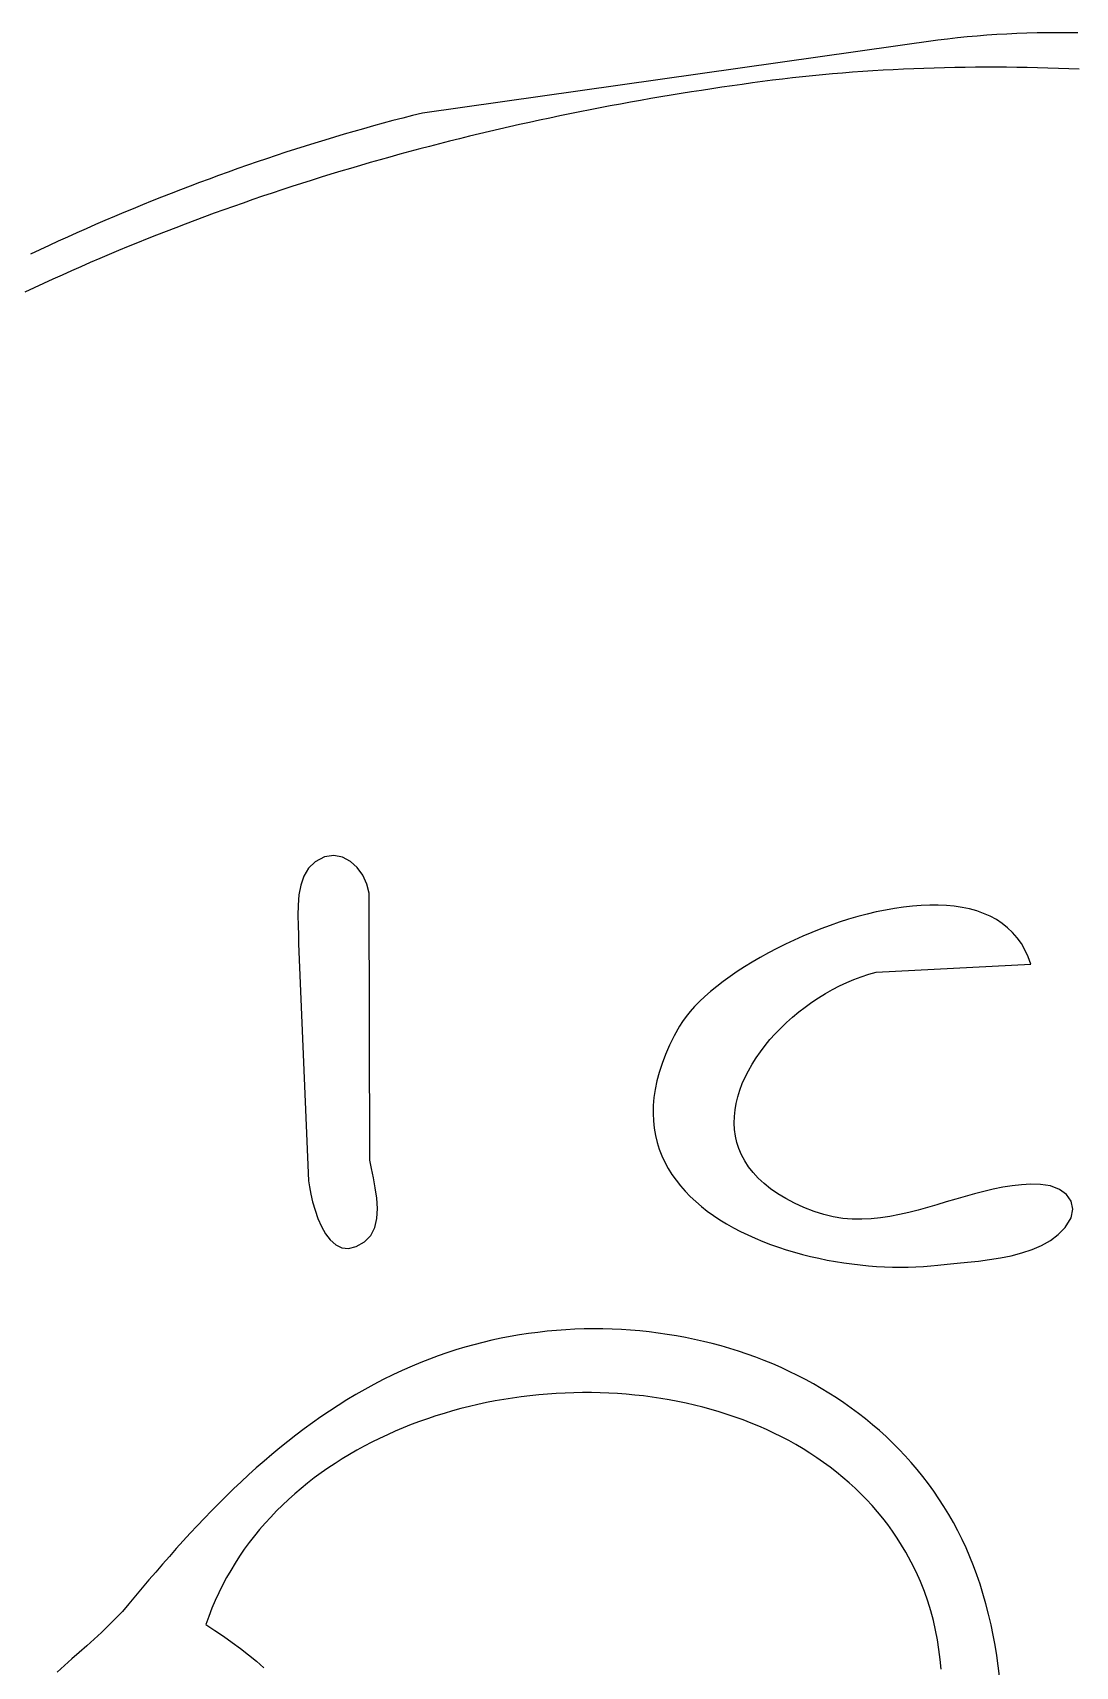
# Model space of a CAD drawing. Extents: x 8 to 445, y 7 to 445.
# Drawn here: x 132.2 to 233.3, y 286.9 to 445.3 of the extents above; entities that cross this region are included whole.
import ezdxf

# ---------------------------------------------------------------- set-up
doc = ezdxf.new("R2010")
doc.units = 0
doc.header["$MEASUREMENT"] = 0
doc.layers.add('STANDARD', color=18, linetype='CONTINUOUS')

msp = doc.modelspace()

# ---------------------------------------------------------------- linework, layer by layer
at = {"layer": 'STANDARD'}
for p, q in [((224.7495, 445.0582), (223.7898, 444.9825)), ((225.7138, 445.1239), (224.7495, 445.0582)), ((226.6824, 445.1797), (225.7138, 445.1239)), ((227.6551, 445.2257), (226.6824, 445.1797)), ((228.6319, 445.2621), (227.6551, 445.2257)), ((229.6124, 445.289), (228.6319, 445.2621)), ((230.5966, 445.3067), (229.6124, 445.289)), ((231.5843, 445.3152), (230.5966, 445.3067)), ((232.5751, 445.3147), (231.5843, 445.3152)), ((233.5691, 445.3055), (232.5751, 445.3147)), ((220, 444.5756), (170, 437.5247)), ((220.9397, 444.6932), (220, 444.5756)), ((221.8847, 444.8001), (220.9397, 444.6932)), ((222.8348, 444.8965), (221.8847, 444.8001)), ((223.7898, 444.9825), (222.8348, 444.8965)), ((218.6426, 441.8558), (217.6488, 441.8187)), ((219.6381, 441.8873), (218.6426, 441.8558)), ((220.6351, 441.9134), (219.6381, 441.8873)), ((221.6336, 441.934), (220.6351, 441.9134)), ((222.6334, 441.9491), (221.6336, 441.934)), ((223.6346, 441.9589), (222.6334, 441.9491)), ((224.637, 441.9634), (223.6346, 441.9589)), ((225.6405, 441.9625), (224.637, 441.9634)), ((226.6451, 441.9563), (225.6405, 441.9625)), ((227.6506, 441.9449), (226.6451, 441.9563)), ((228.6569, 441.9282), (227.6506, 441.9449)), ((229.6641, 441.9064), (228.6569, 441.9282)), ((230.6719, 441.8794), (229.6641, 441.9064)), ((231.6803, 441.8473), (230.6719, 441.8794)), ((201.0219, 440.3057), (200.0336, 440.1656)), ((202.0107, 440.4423), (201.0219, 440.3057)), ((203, 440.5756), (202.0107, 440.4423)), ((203.9584, 440.6997), (203, 440.5756)), ((204.9199, 440.8178), (203.9584, 440.6997)), ((205.8842, 440.9299), (204.9199, 440.8178)), ((206.8513, 441.036), (205.8842, 440.9299)), ((207.8211, 441.1362), (206.8513, 441.036)), ((208.7936, 441.2305), (207.8211, 441.1362)), ((209.7685, 441.3189), (208.7936, 441.2305)), ((210.7459, 441.4014), (209.7685, 441.3189)), ((211.7257, 441.4782), (210.7459, 441.4014)), ((212.7077, 441.5491), (211.7257, 441.4782)), ((213.6919, 441.6144), (212.7077, 441.5491)), ((214.6782, 441.6739), (213.6919, 441.6144)), ((215.6666, 441.7278), (214.6782, 441.6739)), ((216.6568, 441.776), (215.6666, 441.7278)), ((217.6488, 441.8187), (216.6568, 441.776)), ((232.6893, 441.8102), (231.6803, 441.8473)), ((233.6986, 441.768), (232.6893, 441.8102)), ((191.1637, 438.7481), (190.1812, 438.5729)), ((192.1468, 438.9197), (191.1637, 438.7481)), ((193.1305, 439.0878), (192.1468, 438.9197)), ((194.115, 439.2523), (193.1305, 439.0878)), ((195.1, 439.4133), (194.115, 439.2523)), ((196.0856, 439.5707), (195.1, 439.4133)), ((197.0718, 439.7247), (196.0856, 439.5707)), ((198.0586, 439.8751), (197.0718, 439.7247)), ((199.0458, 440.0221), (198.0586, 439.8751)), ((200.0336, 440.1656), (199.0458, 440.0221)), ((169.048, 437.2837), (168.0971, 437.0379)), ((170, 437.5247), (169.048, 437.2837)), ((183.3251, 437.2453), (182.3488, 437.041)), ((184.3021, 437.4459), (183.3251, 437.2453)), ((185.28, 437.6428), (184.3021, 437.4459)), ((186.2588, 437.8361), (185.28, 437.6428)), ((187.2383, 438.0258), (186.2588, 437.8361)), ((188.2185, 438.2118), (187.2383, 438.0258)), ((189.1995, 438.3941), (188.2185, 438.2118)), ((190.1812, 438.5729), (189.1995, 438.3941)), ((163.3578, 435.737), (162.4133, 435.4625)), ((164.3036, 436.0068), (163.3578, 435.737)), ((165.2503, 436.2717), (164.3036, 436.0068)), ((166.1982, 436.5319), (165.2503, 436.2717)), ((167.1471, 436.7873), (166.1982, 436.5319)), ((168.0971, 437.0379), (167.1471, 436.7873)), ((176.5103, 435.737), (175.5406, 435.5065)), ((177.481, 435.9637), (176.5103, 435.737)), ((178.4527, 436.1867), (177.481, 435.9637)), ((179.4254, 436.4059), (178.4527, 436.1867)), ((180.399, 436.6213), (179.4254, 436.4059)), ((181.3734, 436.833), (180.399, 436.6213)), ((182.3488, 437.041), (181.3734, 436.833)), ((157.7077, 434.0193), (156.7703, 433.7166)), ((158.6464, 434.3173), (157.7077, 434.0193)), ((159.5864, 434.6107), (158.6464, 434.3173)), ((160.5275, 434.8993), (159.5864, 434.6107)), ((161.4698, 435.1833), (160.5275, 434.8993)), ((162.4133, 435.4625), (161.4698, 435.1833)), ((169.7441, 434.0434), (168.7819, 433.786)), ((170.7074, 434.2968), (169.7441, 434.0434)), ((171.6719, 434.5465), (170.7074, 434.2968)), ((172.6375, 434.7922), (171.6719, 434.5465)), ((173.6041, 435.0342), (172.6375, 434.7922)), ((174.5718, 435.2723), (173.6041, 435.0342)), ((175.5406, 435.5065), (174.5718, 435.2723)), ((153.0332, 432.4596), (152.1022, 432.1339)), ((153.9655, 432.7808), (153.0332, 432.4596)), ((154.8991, 433.0973), (153.9655, 432.7808)), ((155.8341, 433.4093), (154.8991, 433.0973)), ((156.7703, 433.7166), (155.8341, 433.4093)), ((163.9885, 432.4405), (163.0335, 432.1595)), ((164.9447, 432.7174), (163.9885, 432.4405)), ((165.9022, 432.9905), (164.9447, 432.7174)), ((166.8609, 433.2596), (165.9022, 432.9905)), ((167.8208, 433.5247), (166.8609, 433.2596)), ((168.7819, 433.786), (167.8208, 433.5247)), ((148.3923, 430.7855), (147.4684, 430.4371)), ((149.3176, 431.1294), (148.3923, 430.7855)), ((150.2444, 431.4687), (149.3176, 431.1294)), ((151.1726, 431.8036), (150.2444, 431.4687)), ((152.1022, 432.1339), (151.1726, 431.8036)), ((159.2265, 430.9958), (158.2782, 430.6948)), ((160.1763, 431.2927), (159.2265, 430.9958)), ((161.1274, 431.5857), (160.1763, 431.2927)), ((162.0798, 431.8746), (161.1274, 431.5857)), ((163.0335, 432.1595), (162.0798, 431.8746)), ((144.7055, 429.3651), (143.7876, 428.9989)), ((145.6249, 429.7269), (144.7055, 429.3651)), ((146.5459, 430.0842), (145.6249, 429.7269)), ((147.4684, 430.4371), (146.5459, 430.0842)), ((154.4987, 429.4503), (153.5574, 429.1289)), ((155.4414, 429.7675), (154.4987, 429.4503)), ((156.3856, 430.0807), (155.4414, 429.7675)), ((157.3312, 430.3898), (156.3856, 430.0807)), ((158.2782, 430.6948), (157.3312, 430.3898)), ((141.0433, 427.8737), (140.1317, 427.4899)), ((141.9565, 428.2532), (141.0433, 427.8737)), ((142.8712, 428.6282), (141.9565, 428.2532)), ((143.7876, 428.9989), (142.8712, 428.6282)), ((149.8074, 427.8022), (148.8738, 427.4601)), ((150.7426, 428.1401), (149.8074, 427.8022)), ((151.6794, 428.4738), (150.7426, 428.1401)), ((152.6176, 428.8034), (151.6794, 428.4738)), ((153.5574, 429.1289), (152.6176, 428.8034)), ((137.407, 426.3124), (136.5021, 425.9112)), ((138.3136, 426.7092), (137.407, 426.3124)), ((139.2218, 427.1017), (138.3136, 426.7092)), ((140.1317, 427.4899), (139.2218, 427.1017)), ((145.1554, 426.0497), (144.23, 425.6866)), ((146.0826, 426.4086), (145.1554, 426.0497)), ((147.0114, 426.7633), (146.0826, 426.4086)), ((147.9418, 427.1138), (147.0114, 426.7633)), ((148.8738, 427.4601), (147.9418, 427.1138)), ((133.7979, 424.6821), (132.9001, 424.2639)), ((134.6976, 425.0961), (133.7979, 424.6821)), ((135.599, 425.5058), (134.6976, 425.0961)), ((136.5021, 425.9112), (135.599, 425.5058)), ((141.4638, 424.5715), (140.5452, 424.1912)), ((142.3841, 424.9475), (141.4638, 424.5715)), ((143.3062, 425.3191), (142.3841, 424.9475)), ((144.23, 425.6866), (143.3062, 425.3191)), ((132.9001, 424.2639), (132.004, 423.8414)), ((137.8003, 423.0245), (136.8889, 422.6269)), ((138.7135, 423.4177), (137.8003, 423.0245)), ((139.6285, 423.8066), (138.7135, 423.4177)), ((140.5452, 424.1912), (139.6285, 423.8066)), ((134.1661, 421.4078), (133.2623, 420.9926)), ((135.0718, 421.8185), (134.1661, 421.4078)), ((135.9794, 422.2249), (135.0718, 421.8185)), ((136.8889, 422.6269), (135.9794, 422.2249)), ((132.3605, 420.573), (131.4606, 420.149)), ((133.2623, 420.9926), (132.3605, 420.573)), ((158.9646, 364.3187), (158.5103, 363.5606)), ((159.5987, 364.9282), (158.9646, 364.3187)), ((160.5238, 365.4065), (159.5987, 364.9282)), ((161.4173, 365.5413), (160.5238, 365.4065)), ((162.2564, 365.3817), (161.4173, 365.5413)), ((163.0183, 364.977), (162.2564, 365.3817)), ((163.6801, 364.3764), (163.0183, 364.977)), ((164.219, 363.6291), (163.6801, 364.3764)), ((158.2076, 362.6886), (158.0283, 361.7371)), ((158.5103, 363.5606), (158.2076, 362.6886)), ((164.6123, 362.7843), (164.219, 363.6291)), ((164.8372, 361.8912), (164.6123, 362.7843)), ((158.0283, 361.7371), (157.9444, 360.7409)), ((164.9197, 336), (164.8372, 361.8912)), ((157.9444, 360.7409), (157.9277, 359.7344)), ((157.9277, 359.7344), (157.9501, 358.7524)), ((212.2286, 359.6251), (211.3312, 359.362)), ((213.1251, 359.8638), (212.2286, 359.6251)), ((214.0187, 360.0768), (213.1251, 359.8638)), ((214.9074, 360.2629), (214.0187, 360.0768)), ((215.789, 360.4208), (214.9074, 360.2629)), ((216.6615, 360.5493), (215.789, 360.4208)), ((217.5228, 360.647), (216.6615, 360.5493)), ((218.3708, 360.7129), (217.5228, 360.647)), ((219.2035, 360.7455), (218.3708, 360.7129)), ((220.0187, 360.7436), (219.2035, 360.7455)), ((220.8144, 360.706), (220.0187, 360.7436)), ((221.5886, 360.6315), (220.8144, 360.706)), ((222.3391, 360.5186), (221.5886, 360.6315)), ((223.0639, 360.3663), (222.3391, 360.5186)), ((223.7609, 360.1733), (223.0639, 360.3663)), ((224.428, 359.9382), (223.7609, 360.1733)), ((225.0632, 359.6598), (224.428, 359.9382)), ((225.6643, 359.337), (225.0632, 359.6598)), ((157.9501, 358.7524), (157.9836, 357.8294)), ((207.7748, 358.0908), (206.9044, 357.7246)), ((208.6548, 358.4389), (207.7748, 358.0908)), ((209.5422, 358.7677), (208.6548, 358.4389)), ((210.435, 359.0758), (209.5422, 358.7677)), ((211.3312, 359.362), (210.435, 359.0758)), ((226.2294, 358.9683), (225.6643, 359.337)), ((226.7563, 358.5526), (226.2294, 358.9683)), ((227.2429, 358.0886), (226.7563, 358.5526)), ((227.6873, 357.575), (227.2429, 358.0886)), ((157.9836, 357.8294), (158, 357)), ((158, 357), (158.9545, 334.0008)), ((204.3711, 356.5297), (203.5596, 356.1035)), ((205.2005, 356.9427), (204.3711, 356.5297)), ((206.0456, 357.3415), (205.2005, 356.9427)), ((206.9044, 357.7246), (206.0456, 357.3415)), ((228.0872, 357.0106), (227.6873, 357.575)), ((228.4407, 356.3941), (228.0872, 357.0106)), ((228.7456, 355.7243), (228.4407, 356.3941)), ((201.2529, 354.7592), (200.5335, 354.2932)), ((201.9984, 355.217), (201.2529, 354.7592)), ((202.768, 355.6656), (201.9984, 355.217)), ((203.5596, 356.1035), (202.768, 355.6656)), ((214, 354.2392), (229, 355)), ((229, 355), (228.7456, 355.7243)), ((199.1813, 353.3423), (198.5528, 352.8597)), ((199.8423, 353.8205), (199.1813, 353.3423)), ((200.5335, 354.2932), (199.8423, 353.8205)), ((210.4515, 352.9061), (211.1507, 353.2354)), ((211.1507, 353.2354), (211.857, 353.5347)), ((211.857, 353.5347), (212.5684, 353.8027)), ((212.5684, 353.8027), (213.2833, 354.038)), ((213.2833, 354.038), (214, 354.2392)), ((197.401, 351.8868), (196.882, 351.399)), ((197.9587, 352.3741), (197.401, 351.8868)), ((198.5528, 352.8597), (197.9587, 352.3741)), ((207.7583, 351.317), (208.4125, 351.7523)), ((208.4125, 351.7523), (209.0806, 352.1631)), ((209.0806, 352.1631), (209.7609, 352.5482)), ((209.7609, 352.5482), (210.4515, 352.9061)), ((195.968, 350.4267), (195.5771, 349.9449)), ((196.4036, 350.9118), (195.968, 350.4267)), ((196.882, 351.399), (196.4036, 350.9118)), ((205.8959, 349.8783), (206.4982, 350.3786)), ((206.4982, 350.3786), (207.1196, 350.8586)), ((207.1196, 350.8586), (207.7583, 351.317)), ((194.9382, 348.9961), (194.425, 348.0621)), ((195.2332, 349.4676), (194.9382, 348.9961)), ((195.5771, 349.9449), (195.2332, 349.4676)), ((204.2203, 348.2695), (204.7552, 348.8224)), ((204.7552, 348.8224), (205.3143, 349.3591)), ((205.3143, 349.3591), (205.8959, 349.8783)), ((193.9728, 347.1483), (193.58, 346.2546)), ((194.425, 348.0621), (193.9728, 347.1483)), ((202.7782, 346.5279), (203.2301, 347.1209)), ((203.2301, 347.1209), (203.7114, 347.7019)), ((203.7114, 347.7019), (204.2203, 348.2695)), ((193.2451, 345.3809), (192.9668, 344.5271)), ((193.58, 346.2546), (193.2451, 345.3809)), ((201.6163, 344.6908), (201.9696, 345.3115)), ((201.9696, 345.3115), (202.3575, 345.9243)), ((202.3575, 345.9243), (202.7782, 346.5279)), ((192.7436, 343.6931), (192.5741, 342.879)), ((192.9668, 344.5271), (192.7436, 343.6931)), ((201.0203, 343.4315), (201.2993, 344.0637)), ((201.2993, 344.0637), (201.6163, 344.6908)), ((192.4567, 342.0845), (192.3902, 341.3098)), ((192.5741, 342.879), (192.4567, 342.0845)), ((200.429, 341.5181), (200.5834, 342.1573)), ((200.5834, 342.1573), (200.7811, 342.7955)), ((200.7811, 342.7955), (201.0203, 343.4315)), ((192.3902, 341.3098), (192.373, 340.5546)), ((192.373, 340.5546), (192.4037, 339.8189)), ((200.2566, 340.2425), (200.3194, 340.8794)), ((200.3194, 340.8794), (200.429, 341.5181)), ((192.4037, 339.8189), (192.4808, 339.1027)), ((192.4808, 339.1027), (192.603, 338.4059)), ((200.2421, 339.6087), (200.2566, 340.2425)), ((200.2778, 338.9796), (200.2421, 339.6087)), ((200.3653, 338.3565), (200.2778, 338.9796)), ((192.603, 338.4059), (192.7687, 337.7285)), ((192.7687, 337.7285), (192.9766, 337.0703)), ((200.5065, 337.7407), (200.3653, 338.3565)), ((200.7029, 337.1336), (200.5065, 337.7407)), ((165.0673, 335.2114), (164.9197, 336)), ((192.9766, 337.0703), (193.2252, 336.4312)), ((193.2252, 336.4312), (193.513, 335.8113)), ((193.513, 335.8113), (193.8387, 335.2105)), ((200.9564, 336.5367), (200.7029, 337.1336)), ((201.2686, 335.9512), (200.9564, 336.5367)), ((201.6414, 335.3786), (201.2686, 335.9512)), ((165.2513, 334.3128), (165.0673, 335.2114)), ((165.4341, 333.3416), (165.2513, 334.3128)), ((193.8387, 335.2105), (194.2007, 334.6287)), ((194.2007, 334.6287), (194.5976, 334.0658)), ((202.0764, 334.8203), (201.6414, 335.3786)), ((202.5753, 334.2777), (202.0764, 334.8203)), ((203.1399, 333.752), (202.5753, 334.2777)), ((158.9545, 334.0008), (159.0433, 333.4216)), ((159.0433, 333.4216), (159.1769, 332.7322)), ((159.1769, 332.7322), (159.358, 331.968)), ((165.5781, 332.3352), (165.4341, 333.3416)), ((194.5976, 334.0658), (195.0281, 333.5217)), ((195.0281, 333.5217), (195.4905, 332.9965)), ((195.4905, 332.9965), (195.9836, 332.4899)), ((203.772, 333.2448), (203.1399, 333.752)), ((204.4731, 332.7573), (203.772, 333.2448)), ((205.2452, 332.291), (204.4731, 332.7573)), ((223.5408, 332.7578), (222.6306, 332.5047)), ((224.4517, 332.9926), (223.5408, 332.7578)), ((225.3633, 333.2028), (224.4517, 332.9926)), ((226.276, 333.3822), (225.3633, 333.2028)), ((227.1899, 333.5246), (226.276, 333.3822)), ((228.1051, 333.6237), (227.1899, 333.5246)), ((229.0219, 333.6734), (228.1051, 333.6237)), ((229.9405, 333.6674), (229.0219, 333.6734)), ((230.9245, 333.5225), (229.9405, 333.6674)), ((231.7836, 333.1854), (230.9245, 333.5225)), ((232.4643, 332.6809), (231.7836, 333.1854)), ((232.9135, 332.0344), (232.4643, 332.6809)), ((159.358, 331.968), (159.5894, 331.165)), ((159.5894, 331.165), (159.8739, 330.3588)), ((165.6455, 331.331), (165.5781, 332.3352)), ((165.5988, 330.3666), (165.6455, 331.331)), ((195.9836, 332.4899), (196.5059, 332.0021)), ((196.5059, 332.0021), (197.0559, 331.5328)), ((197.0559, 331.5328), (197.6322, 331.082)), ((197.6322, 331.082), (198.2333, 330.6498)), ((206.0898, 331.8473), (205.2452, 332.291)), ((207.0088, 331.4275), (206.0898, 331.8473)), ((208.0038, 331.0331), (207.0088, 331.4275)), ((208.9288, 330.734), (208.0038, 331.0331)), ((218.0827, 331.1811), (217.1724, 330.9484)), ((218.9925, 331.4328), (218.0827, 331.1811)), ((219.902, 331.6972), (218.9925, 331.4328)), ((220.8114, 331.9681), (219.902, 331.6972)), ((221.7208, 332.2393), (220.8114, 331.9681)), ((222.6306, 332.5047), (221.7208, 332.2393)), ((232.9036, 330.4157), (233.0777, 331.271)), ((233.0777, 331.271), (232.9135, 332.0344)), ((159.8739, 330.3588), (160.2143, 329.5853)), ((160.2143, 329.5853), (160.6134, 328.88)), ((165.0123, 328.7068), (165.4003, 329.4794)), ((165.4003, 329.4794), (165.5988, 330.3666)), ((198.2333, 330.6498), (198.8579, 330.2359)), ((198.8579, 330.2359), (199.5044, 329.8403)), ((199.5044, 329.8403), (200.1714, 329.463)), ((200.1714, 329.463), (200.8576, 329.1039)), ((209.8515, 330.516), (208.9288, 330.734)), ((210.7721, 330.3731), (209.8515, 330.516)), ((211.6908, 330.2989), (210.7721, 330.3731)), ((212.6077, 330.2871), (211.6908, 330.2989)), ((213.5231, 330.3317), (212.6077, 330.2871)), ((214.437, 330.4263), (213.5231, 330.3317)), ((215.3498, 330.5648), (214.437, 330.4263)), ((216.2615, 330.7409), (215.3498, 330.5648)), ((217.1724, 330.9484), (216.2615, 330.7409)), ((231.674, 328.8112), (232.3379, 329.4938)), ((232.3379, 329.4938), (232.9036, 330.4157)), ((160.6134, 328.88), (161.0739, 328.2789)), ((161.0739, 328.2789), (161.5988, 327.8177)), ((163.5872, 327.6306), (164.3973, 328.0864)), ((164.3973, 328.0864), (165.0123, 328.7068)), ((200.8576, 329.1039), (201.5613, 328.7629)), ((201.5613, 328.7629), (202.2813, 328.44)), ((202.2813, 328.44), (203.016, 328.1351)), ((203.016, 328.1351), (203.7641, 327.8481)), ((203.7641, 327.8481), (204.5241, 327.579)), ((230.0514, 327.7462), (230.9068, 328.232)), ((230.9068, 328.232), (231.674, 328.8112)), ((161.5988, 327.8177), (162.1907, 327.532)), ((162.1907, 327.532), (162.8526, 327.4578)), ((162.8526, 327.4578), (163.5872, 327.6306)), ((204.5241, 327.579), (205.2944, 327.3276)), ((205.2944, 327.3276), (206.0738, 327.094)), ((206.0738, 327.094), (206.8608, 326.8781)), ((206.8608, 326.8781), (207.6539, 326.6797)), ((207.6539, 326.6797), (208.4516, 326.4989)), ((208.4516, 326.4989), (209.2526, 326.3356)), ((209.2526, 326.3356), (210.0554, 326.1896)), ((223.9207, 326.2385), (224.9851, 326.372)), ((224.9851, 326.372), (226.0528, 326.5394)), ((226.0528, 326.5394), (227.1085, 326.7505)), ((227.1085, 326.7505), (228.137, 327.0154)), ((228.137, 327.0154), (229.123, 327.344)), ((229.123, 327.344), (230.0514, 327.7462)), ((210.0554, 326.1896), (210.8586, 326.061)), ((210.8586, 326.061), (211.6606, 325.9496)), ((211.6606, 325.9496), (212.4602, 325.8554)), ((212.4602, 325.8554), (213.2557, 325.7784)), ((213.2557, 325.7784), (214.0459, 325.7184)), ((214.0459, 325.7184), (214.8293, 325.6754)), ((214.8293, 325.6754), (215.6043, 325.6494)), ((215.6043, 325.6494), (216.3696, 325.6402)), ((216.3696, 325.6402), (217.1238, 325.6478)), ((217.1238, 325.6478), (217.8653, 325.6721)), ((217.8653, 325.6721), (218.5928, 325.7131)), ((218.5928, 325.7131), (219.3049, 325.7707)), ((219.3049, 325.7707), (220, 325.8449)), ((220, 325.8449), (220.8991, 325.9421)), ((220.8991, 325.9421), (221.8624, 326.0335)), ((221.8624, 326.0335), (222.8747, 326.129)), ((222.8747, 326.129), (223.9207, 326.2385)), ((175.866, 318.3486), (174.9891, 318.1239)), ((176.7472, 318.5555), (175.866, 318.3486)), ((177.6321, 318.7446), (176.7472, 318.5555)), ((178.5203, 318.9159), (177.6321, 318.7446)), ((179.4116, 319.0695), (178.5203, 318.9159)), ((180.3054, 319.2053), (179.4116, 319.0695)), ((181.2014, 319.3234), (180.3054, 319.2053)), ((182.0993, 319.4238), (181.2014, 319.3234)), ((182.9985, 319.5065), (182.0993, 319.4238)), ((183.8987, 319.5716), (182.9985, 319.5065)), ((184.7996, 319.6191), (183.8987, 319.5716)), ((185.7007, 319.649), (184.7996, 319.6191)), ((186.6016, 319.6613), (185.7007, 319.649)), ((187.5019, 319.6561), (186.6016, 319.6613)), ((188.4013, 319.6334), (187.5019, 319.6561)), ((189.2994, 319.5932), (188.4013, 319.6334)), ((190.1957, 319.5355), (189.2994, 319.5932)), ((191.0898, 319.4603), (190.1957, 319.5355)), ((191.9815, 319.3678), (191.0898, 319.4603)), ((192.8701, 319.2578), (191.9815, 319.3678)), ((193.7555, 319.1305), (192.8701, 319.2578)), ((194.6372, 318.9858), (193.7555, 319.1305)), ((195.5147, 318.8238), (194.6372, 318.9858)), ((196.3878, 318.6445), (195.5147, 318.8238)), ((197.2559, 318.4479), (196.3878, 318.6445)), ((198.1188, 318.2341), (197.2559, 318.4479)), ((171.5307, 317.0461), (170.6805, 316.7318)), ((172.3871, 317.3424), (171.5307, 317.0461)), ((173.2492, 317.6208), (172.3871, 317.3424)), ((174.1167, 317.8813), (173.2492, 317.6208)), ((174.9891, 318.1239), (174.1167, 317.8813)), ((198.976, 318.003), (198.1188, 318.2341)), ((199.8271, 317.7548), (198.976, 318.003)), ((200.6717, 317.4894), (199.8271, 317.7548)), ((201.5095, 317.2068), (200.6717, 317.4894)), ((202.34, 316.9071), (201.5095, 317.2068)), ((203.1628, 316.5903), (202.34, 316.9071)), ((167.1276, 315.1944), (166.2121, 314.741)), ((168.0568, 315.6306), (167.1276, 315.1944)), ((169, 316.0493), (168.0568, 315.6306)), ((169.8368, 316.3995), (169, 316.0493)), ((170.6805, 316.7318), (169.8368, 316.3995)), ((203.9776, 316.2564), (203.1628, 316.5903)), ((204.784, 315.9054), (203.9776, 316.2564)), ((205.5815, 315.5374), (204.784, 315.9054)), ((206.3698, 315.1525), (205.5815, 315.5374)), ((164.4205, 313.7846), (163.5439, 313.2825)), ((165.3098, 314.271), (164.4205, 313.7846)), ((166.2121, 314.741), (165.3098, 314.271)), ((207.1485, 314.7505), (206.3698, 315.1525)), ((207.9172, 314.3316), (207.1485, 314.7505)), ((208.6755, 313.8957), (207.9172, 314.3316)), ((209.4229, 313.443), (208.6755, 313.8957)), ((161.8273, 312.2323), (160.9867, 311.6853)), ((162.6796, 312.7649), (161.8273, 312.2323)), ((163.5439, 313.2825), (162.6796, 312.7649)), ((174.5665, 312.1398), (173.7431, 311.932)), ((175.3945, 312.3328), (174.5665, 312.1398)), ((176.2266, 312.511), (175.3945, 312.3328)), ((177.0626, 312.6744), (176.2266, 312.511)), ((177.9019, 312.8228), (177.0626, 312.6744)), ((178.7442, 312.9564), (177.9019, 312.8228)), ((179.589, 313.075), (178.7442, 312.9564)), ((180.436, 313.1786), (179.589, 313.075)), ((181.2847, 313.2673), (180.436, 313.1786)), ((182.1348, 313.341), (181.2847, 313.2673)), ((182.9858, 313.3996), (182.1348, 313.341)), ((183.8373, 313.4431), (182.9858, 313.3996)), ((184.6889, 313.4716), (183.8373, 313.4431)), ((185.5402, 313.4849), (184.6889, 313.4716)), ((186.3908, 313.4831), (185.5402, 313.4849)), ((187.2402, 313.4661), (186.3908, 313.4831)), ((188.0881, 313.4339), (187.2402, 313.4661)), ((188.9341, 313.3865), (188.0881, 313.4339)), ((189.7777, 313.3238), (188.9341, 313.3865)), ((190.6186, 313.2459), (189.7777, 313.3238)), ((191.4563, 313.1526), (190.6186, 313.2459)), ((192.2904, 313.044), (191.4563, 313.1526)), ((193.1205, 312.92), (192.2904, 313.044)), ((193.9462, 312.7807), (193.1205, 312.92)), ((194.7671, 312.6259), (193.9462, 312.7807)), ((195.5828, 312.4557), (194.7671, 312.6259)), ((196.3929, 312.27), (195.5828, 312.4557)), ((197.1969, 312.0688), (196.3929, 312.27)), ((197.9945, 311.8521), (197.1969, 312.0688)), ((210.1592, 312.9733), (209.4229, 313.443)), ((210.8838, 312.4868), (210.1592, 312.9733)), ((211.5965, 311.9835), (210.8838, 312.4868)), ((159.3394, 310.5492), (158.5319, 309.9611)), ((160.1575, 311.1241), (159.3394, 310.5492)), ((160.9867, 311.6853), (160.1575, 311.1241)), ((169.7097, 310.6719), (168.9226, 310.3758)), ((170.5039, 310.9533), (169.7097, 310.6719)), ((171.3048, 311.22), (170.5039, 310.9533)), ((172.1119, 311.4721), (171.3048, 311.22)), ((172.9248, 311.7094), (172.1119, 311.4721)), ((173.7431, 311.932), (172.9248, 311.7094)), ((198.7852, 311.6199), (197.9945, 311.8521)), ((199.5687, 311.3721), (198.7852, 311.6199)), ((200.3444, 311.1086), (199.5687, 311.3721)), ((201.1121, 310.8296), (200.3444, 311.1086)), ((201.8714, 310.5349), (201.1121, 310.8296)), ((202.6217, 310.2245), (201.8714, 310.5349)), ((212.2968, 311.4633), (211.5965, 311.9835)), ((212.9843, 310.9264), (212.2968, 311.4633)), ((213.6587, 310.3727), (212.9843, 310.9264)), ((157.7349, 309.3602), (156.948, 308.747)), ((158.5319, 309.9611), (157.7349, 309.3602)), ((165.8528, 309.0458), (165.1071, 308.6769)), ((166.6076, 309.4001), (165.8528, 309.0458)), ((167.3711, 309.7399), (166.6076, 309.4001)), ((168.1429, 310.0652), (167.3711, 309.7399)), ((168.9226, 310.3758), (168.1429, 310.0652)), ((203.3627, 309.8983), (202.6217, 310.2245)), ((204.094, 309.5565), (203.3627, 309.8983)), ((204.8151, 309.1989), (204.094, 309.5565)), ((205.5257, 308.8255), (204.8151, 309.1989)), ((206.2254, 308.4362), (205.5257, 308.8255)), ((214.3195, 309.8023), (213.6587, 310.3727)), ((214.9663, 309.2151), (214.3195, 309.8023)), ((215.5988, 308.6113), (214.9663, 309.2151)), ((155.403, 307.485), (154.6444, 306.8372)), ((156.1708, 308.1217), (155.403, 307.485)), ((156.948, 308.747), (156.1708, 308.1217)), ((162.9287, 307.4836), (162.2235, 307.057)), ((163.6446, 307.8958), (162.9287, 307.4836)), ((164.3709, 308.2936), (163.6446, 307.8958)), ((165.1071, 308.6769), (164.3709, 308.2936)), ((206.9137, 308.0312), (206.2254, 308.4362)), ((207.5903, 307.6102), (206.9137, 308.0312)), ((208.2547, 307.1734), (207.5903, 307.6102)), ((216.2166, 307.9908), (215.5988, 308.6113)), ((216.8192, 307.3536), (216.2166, 307.9908)), ((217.4063, 306.6999), (216.8192, 307.3536)), ((153.8946, 306.1788), (153.1533, 305.5101)), ((154.6444, 306.8372), (153.8946, 306.1788)), ((160.1765, 305.6912), (159.5184, 305.2072)), ((160.847, 306.1608), (160.1765, 305.6912)), ((161.5295, 306.6161), (160.847, 306.1608)), ((162.2235, 307.057), (161.5295, 306.6161)), ((208.9064, 306.7206), (208.2547, 307.1734)), ((209.5452, 306.2519), (208.9064, 306.7206)), ((210.1706, 305.7672), (209.5452, 306.2519)), ((210.7822, 305.2665), (210.1706, 305.7672)), ((217.9775, 306.0295), (217.4063, 306.6999)), ((218.5323, 305.3426), (217.9775, 306.0295)), ((151.6947, 304.1439), (150.9769, 303.4473)), ((152.4201, 304.8317), (151.6947, 304.1439)), ((153.1533, 305.5101), (152.4201, 304.8317)), ((158.2409, 304.1967), (157.6224, 303.67)), ((158.873, 304.7091), (158.2409, 304.1967)), ((159.5184, 305.2072), (158.873, 304.7091)), ((211.3796, 304.7498), (210.7822, 305.2665)), ((211.9623, 304.217), (211.3796, 304.7498)), ((212.53, 303.6681), (211.9623, 304.217)), ((219.0705, 304.6391), (218.5323, 305.3426)), ((219.5915, 303.9192), (219.0705, 304.6391)), ((150.2663, 302.7421), (149.5625, 302.0289)), ((150.9769, 303.4473), (150.2663, 302.7421)), ((156.4277, 302.5743), (155.8525, 302.0052)), ((157.0178, 303.1292), (156.4277, 302.5743)), ((157.6224, 303.67), (157.0178, 303.1292)), ((213.0823, 303.1031), (212.53, 303.6681)), ((213.6186, 302.522), (213.0823, 303.1031)), ((214.1388, 301.9247), (213.6186, 302.522)), ((220.0951, 303.1827), (219.5915, 303.9192)), ((220.5807, 302.4298), (220.0951, 303.1827)), ((148.8653, 301.3081), (148.1743, 300.5801)), ((149.5625, 302.0289), (148.8653, 301.3081)), ((155.2925, 301.422), (154.7481, 300.8247)), ((155.8525, 302.0052), (155.2925, 301.422)), ((214.6422, 301.3112), (214.1388, 301.9247)), ((215.1286, 300.6815), (214.6422, 301.3112)), ((221.0481, 301.6604), (220.5807, 302.4298)), ((221.4967, 300.8746), (221.0481, 301.6604)), ((147.4892, 299.8454), (146.8097, 299.1043)), ((148.1743, 300.5801), (147.4892, 299.8454)), ((153.708, 299.588), (153.2131, 298.9487)), ((154.2198, 300.2134), (153.708, 299.588)), ((154.7481, 300.8247), (154.2198, 300.2134)), ((215.5974, 300.0356), (215.1286, 300.6815)), ((216.0484, 299.3733), (215.5974, 300.0356)), ((216.481, 298.6948), (216.0484, 299.3733)), ((221.9264, 300.0724), (221.4967, 300.8746)), ((222.3365, 299.2538), (221.9264, 300.0724)), ((146.1355, 298.3574), (145.4662, 297.605)), ((146.8097, 299.1043), (146.1355, 298.3574)), ((152.7354, 298.2954), (152.2755, 297.6281)), ((153.2131, 298.9487), (152.7354, 298.2954)), ((216.895, 298), (216.481, 298.6948)), ((217.4165, 297.0489), (216.895, 298)), ((222.7268, 298.4189), (222.3365, 299.2538)), ((223.0968, 297.5677), (222.7268, 298.4189)), ((144.8015, 296.8476), (144.1411, 296.0857)), ((145.4662, 297.605), (144.8015, 296.8476)), ((151.4103, 296.2519), (151.0059, 295.543)), ((151.8336, 296.947), (151.4103, 296.2519)), ((152.2755, 297.6281), (151.8336, 296.947)), ((217.8869, 296.1007), (217.4165, 297.0489)), ((223.4462, 296.7001), (223.0968, 297.5677)), ((223.7745, 295.8163), (223.4462, 296.7001)), ((143.4847, 295.3196), (142.832, 294.5497)), ((144.1411, 296.0857), (143.4847, 295.3196)), ((150.6209, 294.8203), (150.2556, 294.0837)), ((151.0059, 295.543), (150.6209, 294.8203)), ((218.3084, 295.1549), (217.8869, 296.1007)), ((218.6835, 294.2112), (218.3084, 295.1549)), ((224.0814, 294.9162), (223.7745, 295.8163)), ((224.3665, 294), (224.0814, 294.9162)), ((141.5362, 293.0007), (140.9088, 292.2759)), ((142.1825, 293.7766), (141.5362, 293.0007)), ((142.832, 294.5497), (142.1825, 293.7766)), ((149.9104, 293.3334), (149.5858, 292.5693)), ((150.2556, 294.0837), (149.9104, 293.3334)), ((219.0145, 293.2689), (218.6835, 294.2112)), ((219.3039, 292.3277), (219.0145, 293.2689)), ((224.6521, 292.9925), (224.3665, 294)), ((224.9118, 291.9872), (224.6521, 292.9925)), ((140.2541, 291.5745), (139.5766, 290.893)), ((140.9088, 292.2759), (140.2541, 291.5745)), ((149.2822, 291.7915), (149, 291)), ((149.5858, 292.5693), (149.2822, 291.7915)), ((219.554, 291.3871), (219.3039, 292.3277)), ((225.1464, 290.984), (224.9118, 291.9872)), ((138.8808, 290.2278), (138.1712, 289.5753)), ((139.5766, 290.893), (138.8808, 290.2278)), ((149, 291), (149.8759, 290.4324)), ((149.8759, 290.4324), (150.7294, 289.8567)), ((150.7294, 289.8567), (151.5596, 289.271)), ((219.7674, 290.4466), (219.554, 291.3871)), ((219.9462, 289.5058), (219.7674, 290.4466)), ((225.3569, 289.9826), (225.1464, 290.984)), ((225.5443, 288.9829), (225.3569, 289.9826)), ((136.7288, 288.2946), (136.0051, 287.6592)), ((137.4524, 288.9321), (136.7288, 288.2946)), ((138.1712, 289.5753), (137.4524, 288.9321)), ((151.5596, 289.271), (152.3656, 288.6734)), ((152.3656, 288.6734), (153.1467, 288.0619)), ((220.0931, 288.5643), (219.9462, 289.5058)), ((220.2103, 287.6215), (220.0931, 288.5643)), ((225.7096, 287.9847), (225.5443, 288.9829)), ((135.2858, 287.0223), (134.5753, 286.3805)), ((136.0051, 287.6592), (135.2858, 287.0223)), ((153.1467, 288.0619), (153.9021, 287.4348)), ((153.9021, 287.4348), (154.6308, 286.7901)), ((220.3002, 286.6771), (220.2103, 287.6215)), ((225.8536, 286.988), (225.7096, 287.9847)), ((225.9774, 285.9925), (225.8536, 286.988))]:
    msp.add_line(p, q, dxfattribs=at)

doc.saveas('drawing.dxf')
